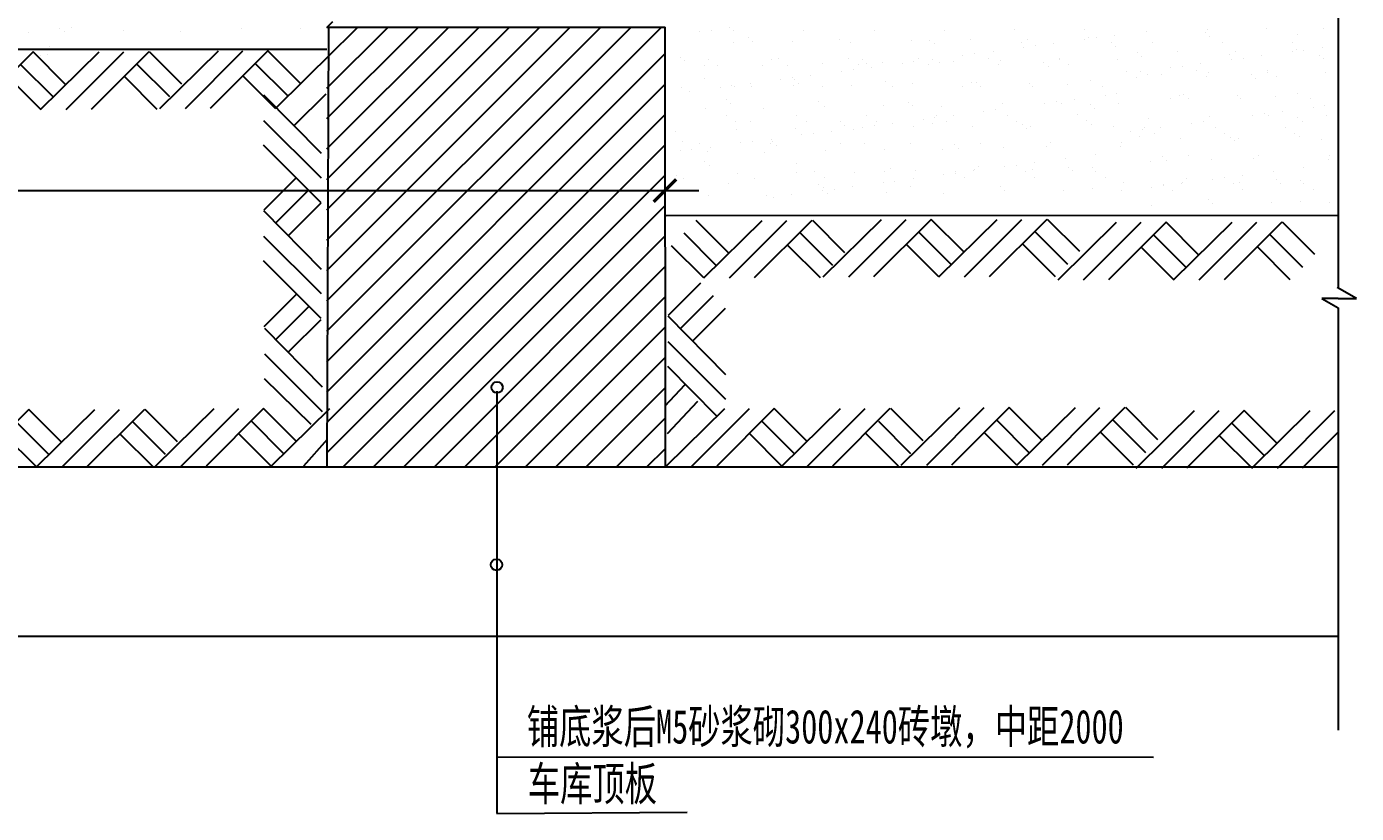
# Model space of a CAD drawing. Extents: x -45948 to -32738, y 12741 to 19047.
# Drawn here: x -41129 to -39949, y 16794 to 17492 of the extents above; entities that cross this region are included whole.
import ezdxf

# ---------------------------------------------------------------- set-up
doc = ezdxf.new("R2010")
doc.units = 0
doc.layers.get('0').update_dxf_attribs({"linetype": 'CONTINUOUS'})
doc.layers.get('DEFPOINTS').update_dxf_attribs({"linetype": 'CONTINUOUS'})
for name, color, linetype in [('LEVEL', 2, 'CONTINUOUS'), ('STAIR', 140, 'CONTINUOUS'), ('TEXT', 41, 'CONTINUOUS'), ('TREE', 3, 'CONTINUOUS')]:
    doc.layers.add(name, color=color, linetype=linetype)
doc.styles.add('HZ', font='simplex.shx', dxfattribs={"width": 0.7, "bigfont": 'hztxt.shx'})
doc.styles.add('STYLE1', font='simsun.ttf', dxfattribs={"width": 0.7})
doc.styles.add('XREF1$0$STYLE3', font='simsun.ttf', dxfattribs={"width": 0.7})
doc.dimstyles.new('STANDARD-1', dxfattribs={"dimscale": 0, "dimtxt": 450, "dimasz": 300, "dimexe": 300, "dimexo": 300, "dimgap": 200, "dimtad": 1, "dimdec": 0, "dimzin": 0, "dimtxsty": 'HZ', "dimcen": 300, "dimdle": 300, "dimclrd": 40, "dimclre": 40, "dimclrt": 41, "dimazin": 3, "dimtfac": 1, "dimtdec": 0, "dimtofl": 0, "dimtmove": 0, "dimatfit": 3, "dimtvp": 1.5, "dimtolj": 1, "dimtzin": 0})

# ---------------------------------------------------------------- blocks, each defined once
blk = doc.blocks.new('DI')
at = {"layer": 'STAIR'}
for p, q in [((-51.9, -51), (0, 0)), ((-29.2, -51), (21.8, 0)), ((43.9, 0), (-7.2, -51)), ((73.4, -51), (124.4, 0)), ((146.5, 0), (95.4, -51)), ((32.8, -11.1), (61.4, -39.7)), ((72.5, -28.6), (43.9, 0)), ((50.6, -51), (102.6, 0)), ((136.2, -11.1), (164.8, -39.7)), ((175.8, -28.6), (147.2, 0)), ((21.8, -22.1), (50.4, -50.7)), ((125.2, -22.1), (153.8, -50.7))]:
    blk.add_line(p, q, dxfattribs=at)
blk = doc.blocks.new('_ARCHTICK')
at = {"color": 0, "linetype": 'BYBLOCK', "const_width": 0.15}
blk.add_lwpolyline([(-0.5, -0.5), (0.5, 0.5)], dxfattribs=at)
blk = doc.blocks.new('*D50')
at = {"color": 40, "linetype": 'BYBLOCK'}
for p, q in [((-42092.5, 17346.5), (-40532.7, 17346.5)), ((-42062.5, 17340.6), (-42062.5, 17316.5)), ((-40562.7, 17340.6), (-40562.7, 17316.5))]:
    blk.add_line(p, q, dxfattribs=at)
at = {"layer": 'DEFPOINTS', "color": 0, "linetype": 'BYBLOCK'}
for p in [(-42062.5, 17370.6), (-40562.7, 17370.6), (-40562.7, 17346.5)]:
    blk.add_point(p, dxfattribs=at)
at = {"color": 40, "linetype": 'BYBLOCK', "xscale": 20, "yscale": 20, "zscale": 20, "rotation": 180}
blk.add_blockref('_ARCHTICK', (-42062.5, 17346.5), dxfattribs=at)
at = {"color": 40, "linetype": 'BYBLOCK', "xscale": 20, "yscale": 20, "zscale": 20}
blk.add_blockref('_ARCHTICK', (-40562.7, 17346.5), dxfattribs=at)
at = {"color": 41, "linetype": 'BYBLOCK', "insert": (-41312.6, 17381.5), "char_height": 30, "attachment_point": 5, "style": 'XREF1$0$STYLE3'}
blk.add_mtext('\\A1;1500', dxfattribs=at)

msp = doc.modelspace()

# ---------------------------------------------------------------- linework, layer by layer
at = {"color": 40, "linetype": 'BYBLOCK'}
for p, q in [((-40862.51504, 17471.53166), (-42062.51504, 17471.53166)), ((-39965.64251, 17324.43494), (-40561.51415, 17324.14818))]:
    msp.add_line(p, q, dxfattribs=at)
at = {"layer": 'LEVEL'}
for p, q in [((-40861.03637, 17491.70356), (-40862.51504, 17101.53166)), ((-40862.51504, 17491.53166), (-40562.51504, 17491.53166)), ((-40562.79721, 17491.37993), (-40562.51504, 17101.53166)), ((-42989.02253, 17101.53166), (-39965.64251, 17101.53166)), ((-42989.02253, 16951.53166), (-39965.64251, 16951.53166))]:
    msp.add_line(p, q, dxfattribs=at)
at = {"layer": 'LEVEL', "linetype": 'CONTINUOUS'}
for centre in [(-40711.61288, 17172.06713), (-40712.13106, 17014.77431)]:
    msp.add_circle(centre, 5, dxfattribs=at)
at = {"layer": 'STAIR', "linetype": 'CONTINUOUS'}
for p, q in [((-39965.64251, 17690.18799), (-39965.64251, 17260.14005)), ((-40860.03885, 17491.41064), (-40860.03885, 17491.41064)), ((-40842.1066, 17491.41064), (-40842.1066, 17491.41064)), ((-40795.8966, 17491.41064), (-40795.8966, 17491.41064)), ((-40753.13509, 17491.41064), (-40753.13509, 17491.41064)), ((-40709.68388, 17491.41064), (-40709.68388, 17491.41064)), ((-40668.99148, 17491.41064), (-40668.99148, 17491.41064)), ((-40655.19745, 17491.41064), (-40655.19745, 17491.41064)), ((-40632.12471, 17491.41064), (-40632.12471, 17491.41064)), ((-40618.33068, 17491.41064), (-40618.33068, 17491.41064)), ((-40587.9838, 17491.41064), (-40587.9838, 17491.41064)), ((-39949.39155, 17250.72328), (-39966.44158, 17260.60308)), ((-39965.64251, 17250.72328), (-39979.95713, 17250.72328)), ((-39979.95713, 17250.72328), (-39965.64251, 17242.62986)), ((-39965.64251, 17250.72328), (-39949.39155, 17250.72328)), ((-39965.64251, 17242.62986), (-39965.64251, 16868.21715))]:
    msp.add_line(p, q, dxfattribs=at)
at = {"layer": 'STAIR'}
for p, q in [((-40862.51504, 17491.18924), (-40857.17262, 17496.53166)), ((-40862.51504, 17464.24847), (-40835.23185, 17491.53166)), ((-40862.51504, 17437.3077), (-40808.29108, 17491.53166)), ((-40862.51504, 17410.36693), (-40781.35031, 17491.53166)), ((-40862.51504, 17383.42616), (-40754.40954, 17491.53166)), ((-40862.51504, 17356.4854), (-40727.46878, 17491.53166)), ((-40862.51504, 17329.54463), (-40700.52801, 17491.53166)), ((-40862.51504, 17302.60386), (-40673.58724, 17491.53166)), ((-40862.51504, 17275.66309), (-40646.64647, 17491.53166)), ((-40862.51504, 17248.72232), (-40619.7057, 17491.53166)), ((-40862.51504, 17221.78155), (-40592.76493, 17491.53166)), ((-40862.51504, 17194.84079), (-40565.82417, 17491.53166)), ((-41010.74233, 17419.32926), (-40958.83727, 17470.36549)), ((-40988.07983, 17419.32926), (-40937.016, 17470.39308)), ((-40914.93063, 17470.39308), (-40965.99445, 17419.32926)), ((-40886.3688, 17441.73517), (-40914.97867, 17470.34504)), ((-40908.18917, 17419.32926), (-40856.2841, 17470.36549)), ((-40926.02136, 17459.30235), (-40897.41149, 17430.69248)), ((-40862.51504, 17167.90002), (-40562.51504, 17467.90002)), ((-40937.06405, 17448.25966), (-40908.45418, 17419.64979)), ((-40862.51504, 17140.95925), (-40562.51504, 17440.95925)), ((-40890.83741, 17404.81153), (-40863.18794, 17432.42661)), ((-40862.51504, 17114.01848), (-40562.51504, 17414.01848)), ((-40848.06109, 17101.53166), (-40562.51504, 17387.07771)), ((-40821.12032, 17101.53166), (-40562.51504, 17360.13694)), ((-40794.17955, 17101.53166), (-40562.51504, 17333.19618)), ((-40506.41158, 17291.42248), (-40535.02145, 17320.03235)), ((-40528.23195, 17269.01657), (-40476.32689, 17320.0528)), ((-40505.52823, 17269.01657), (-40454.49199, 17320.0528)), ((-40432.40661, 17320.0528), (-40483.44285, 17269.01657)), ((-40403.03427, 17291.42248), (-40431.64414, 17320.03235)), ((-40767.23879, 17101.53166), (-40562.51504, 17306.25541)), ((-40546.06414, 17308.98966), (-40517.45427, 17280.37979)), ((-40442.68683, 17308.98966), (-40414.07696, 17280.37979)), ((-40557.10683, 17297.94697), (-40528.49696, 17269.3371)), ((-40453.72952, 17297.94697), (-40425.11965, 17269.3371)), ((-40740.29802, 17101.53166), (-40562.51504, 17279.31464)), ((-40531.09483, 17264.32527), (-40559.7047, 17235.71539)), ((-40713.35725, 17101.53166), (-40562.51504, 17252.37387)), ((-40520.05214, 17253.28258), (-40548.66201, 17224.67271)), ((-40560.02523, 17235.45038), (-40508.989, 17183.54532)), ((-40537.61932, 17213.63002), (-40509.00945, 17242.23989)), ((-40917.87293, 17224.44447), (-40866.8367, 17172.53941)), ((-40686.41648, 17101.53166), (-40562.51504, 17225.4331)), ((-40560.02523, 17212.74666), (-40508.989, 17161.71043)), ((-40917.87293, 17201.78197), (-40866.80911, 17150.71814)), ((-40659.47571, 17101.53166), (-40562.51504, 17198.49233)), ((-40517.06006, 17146.70006), (-40560.02523, 17190.66128)), ((-40876.35435, 17139.18069), (-40917.87293, 17179.69659)), ((-40545.23343, 17173.92555), (-40562.65637, 17155.50074)), ((-40632.53494, 17101.53166), (-40562.51504, 17171.55157)), ((-41014.52098, 17102.31832), (-40962.61591, 17153.35455)), ((-40991.85847, 17102.31832), (-40940.79465, 17153.38214)), ((-40918.70927, 17153.38214), (-40969.7731, 17102.31832)), ((-40890.14745, 17124.72423), (-40918.75732, 17153.3341)), ((-40911.96781, 17102.31832), (-40860.06275, 17153.35455)), ((-40533.9598, 17159.59516), (-40560.60667, 17130.93437)), ((-40144.76598, 17100.56231), (-40092.86091, 17151.59854)), ((-40122.10347, 17100.56231), (-40071.03965, 17151.62613)), ((-40048.95427, 17151.62613), (-40100.0181, 17100.56231)), ((-40020.39245, 17122.96822), (-40049.00232, 17151.57809)), ((-40042.21281, 17100.56231), (-39990.30775, 17151.59854)), ((-40019.50909, 17100.56231), (-39968.47285, 17151.59854)), ((-40929.80001, 17142.29141), (-40901.19013, 17113.68154)), ((-40605.59418, 17101.53166), (-40562.51504, 17144.6108)), ((-40060.045, 17140.5354), (-40031.43513, 17111.92553)), ((-40940.84269, 17131.24872), (-40912.23282, 17102.63885)), ((-40071.08769, 17129.49271), (-40042.47782, 17100.88284)), ((-39965.64251, 17132.34351), (-39997.42371, 17100.56231)), ((-40882.93757, 17102.36058), (-40861.87131, 17126.03065)), ((-40578.65341, 17101.53166), (-40562.51504, 17117.67003))]:
    msp.add_line(p, q, dxfattribs=at)
at = {"layer": 'TEXT', "linetype": 'CONTINUOUS'}
for p, q in [((-40711.9564, 17168.61362), (-40711.9564, 16794.36514)), ((-40711.9564, 16844.36514), (-40129.24444, 16844.15885)), ((-40711.9564, 16794.36514), (-40543.05719, 16795.42084))]:
    msp.add_line(p, q, dxfattribs=at)
at = {"layer": 'TREE', "linetype": 'CONTINUOUS'}
for p, q in [((-41127.04809, 17486.39424), (-41127.04809, 17486.39424)), ((-41099.8825, 17489.97066), (-41099.8825, 17489.97066)), ((-41095.61746, 17487.43939), (-41095.61746, 17487.43939)), ((-41089.47233, 17491.34118), (-41089.47233, 17491.34118)), ((-41043.26564, 17488.10715), (-41043.26564, 17488.10715)), ((-40992.10385, 17487.86177), (-40992.10385, 17487.86177)), ((-40938.08598, 17489.80793), (-40938.08598, 17489.80793)), ((-40938.04355, 17489.91635), (-40938.04355, 17489.91635)), ((-40885.73416, 17490.47569), (-40885.73416, 17490.47569)), ((-40532.17056, 17487.41927), (-40532.17056, 17487.41927)), ((-40521.76039, 17488.78979), (-40521.76039, 17488.78979)), ((-40505.50069, 17490.93042), (-40505.50069, 17490.93042)), ((-40501.77565, 17488.47425), (-40501.77565, 17488.47425)), ((-40488.95579, 17482.46218), (-40488.95579, 17482.46218)), ((-40439.49281, 17488.58743), (-40439.49281, 17488.58743)), ((-40407.74712, 17480.69381), (-40407.74712, 17480.69381)), ((-40377.20997, 17488.70061), (-40377.20997, 17488.70061)), ((-40314.92714, 17488.81379), (-40314.92714, 17488.81379)), ((-40292.04228, 17480.63922), (-40292.04228, 17480.63922)), ((-40252.6443, 17488.92697), (-40252.6443, 17488.92697)), ((-40190.7179, 17480.58935), (-40190.7179, 17480.58935)), ((-40190.36146, 17489.04015), (-40190.36146, 17489.04015)), ((-40186.86262, 17482.34), (-40186.86262, 17482.34)), ((-40180.30773, 17481.95988), (-40180.30773, 17481.95988)), ((-40164.04804, 17484.10051), (-40164.04804, 17484.10051)), ((-40135.88683, 17487.5275), (-40135.88683, 17487.5275)), ((-40083.20624, 17486.6096), (-40083.20624, 17486.6096)), ((-40081.86896, 17489.47366), (-40081.86896, 17489.47366)), ((-40079.51985, 17483.23165), (-40079.51985, 17483.23165)), ((-40029.51714, 17490.14142), (-40029.51714, 17490.14142)), ((-40001.99757, 17484.84123), (-40001.99757, 17484.84123)), ((-39978.35535, 17489.89604), (-39978.35535, 17489.89604)), ((-41124.46859, 17471.82289), (-41124.46859, 17471.82289)), ((-41108.2089, 17473.96352), (-41108.2089, 17473.96352)), ((-40501.92558, 17477.60292), (-40501.92558, 17477.60292)), ((-40485.2694, 17479.08423), (-40485.2694, 17479.08423)), ((-40449.57376, 17478.27068), (-40449.57376, 17478.27068)), ((-40398.41196, 17478.0253), (-40398.41196, 17478.0253)), ((-40344.3941, 17479.97146), (-40344.3941, 17479.97146)), ((-40327.7181, 17480.00639), (-40327.7181, 17480.00639)), ((-40324.03171, 17476.62844), (-40324.03171, 17476.62844)), ((-40271.71895, 17469.92536), (-40271.71895, 17469.92536)), ((-40246.50944, 17478.23802), (-40246.50944, 17478.23802)), ((-40244.55336, 17473.50178), (-40244.55336, 17473.50178)), ((-40240.88048, 17480.39384), (-40240.88048, 17480.39384)), ((-40234.14319, 17474.8723), (-40234.14319, 17474.8723)), ((-40217.88349, 17477.01293), (-40217.88349, 17477.01293)), ((-40166.48042, 17477.5506), (-40166.48042, 17477.5506)), ((-40162.79403, 17474.17265), (-40162.79403, 17474.17265)), ((-40143.32877, 17469.05609), (-40143.32877, 17469.05609)), ((-40130.5378, 17477.86349), (-40130.5378, 17477.86349)), ((-40107.65295, 17469.68892), (-40107.65295, 17469.68892)), ((-40068.25497, 17477.97667), (-40068.25497, 17477.97667)), ((-40056.49115, 17469.44354), (-40056.49115, 17469.44354)), ((-40006.32857, 17469.63905), (-40006.32857, 17469.63905)), ((-40005.97213, 17478.08985), (-40005.97213, 17478.08985)), ((-40002.47329, 17471.3897), (-40002.47329, 17471.3897)), ((-39995.9184, 17471.00957), (-39995.9184, 17471.00957)), ((-39979.6587, 17473.1502), (-39979.6587, 17473.1502)), ((-41116.3524, 17466.14547), (-41116.3524, 17466.14547)), ((-41110.47068, 17467.53327), (-41110.47068, 17467.53327)), ((-40549.07832, 17464.90867), (-40549.07832, 17464.90867)), ((-40545.39193, 17461.53072), (-40545.39193, 17461.53072)), ((-40527.70956, 17457.81818), (-40527.70956, 17457.81818)), ((-40524.41909, 17463.10798), (-40524.41909, 17463.10798)), ((-40515.98517, 17457.73499), (-40515.98517, 17457.73499)), ((-40476.54777, 17457.57279), (-40476.54777, 17457.57279)), ((-40467.86965, 17463.1403), (-40467.86965, 17463.1403)), ((-40462.13625, 17463.22117), (-40462.13625, 17463.22117)), ((-40453.70234, 17457.84817), (-40453.70234, 17457.84817)), ((-40422.52991, 17459.51895), (-40422.52991, 17459.51895)), ((-40399.85341, 17463.33435), (-40399.85341, 17463.33435)), ((-40391.4195, 17457.96135), (-40391.4195, 17457.96135)), ((-40387.84063, 17462.45288), (-40387.84063, 17462.45288)), ((-40384.15425, 17459.07493), (-40384.15425, 17459.07493)), ((-40370.17808, 17460.18671), (-40370.17808, 17460.18671)), ((-40352.22427, 17459.32663), (-40352.22427, 17459.32663)), ((-40341.8141, 17460.69716), (-40341.8141, 17460.69716)), ((-40337.57058, 17463.44753), (-40337.57058, 17463.44753)), ((-40329.13666, 17458.07453), (-40329.13666, 17458.07453)), ((-40325.5544, 17462.83779), (-40325.5544, 17462.83779)), ((-40319.01629, 17459.94133), (-40319.01629, 17459.94133)), ((-40306.63197, 17460.68451), (-40306.63197, 17460.68451)), ((-40298.38881, 17466.41421), (-40298.38881, 17466.41421)), ((-40287.97864, 17467.78473), (-40287.97864, 17467.78473)), ((-40275.28774, 17463.56071), (-40275.28774, 17463.56071)), ((-40266.85382, 17458.18771), (-40266.85382, 17458.18771)), ((-40264.99843, 17461.88749), (-40264.99843, 17461.88749)), ((-40226.60295, 17459.99709), (-40226.60295, 17459.99709)), ((-40213.0049, 17463.67389), (-40213.0049, 17463.67389)), ((-40212.6466, 17462.55525), (-40212.6466, 17462.55525)), ((-40204.57099, 17458.30089), (-40204.57099, 17458.30089)), ((-40161.48481, 17462.30987), (-40161.48481, 17462.30987)), ((-40139.64238, 17465.67814), (-40139.64238, 17465.67814)), ((-40103.58931, 17456.83443), (-40103.58931, 17456.83443)), ((-40087.32962, 17458.97506), (-40087.32962, 17458.97506)), ((-40062.12011, 17467.28772), (-40062.12011, 17467.28772)), ((-40060.16403, 17462.55148), (-40060.16403, 17462.55148)), ((-40049.75386, 17463.922), (-40049.75386, 17463.922)), ((-40033.49416, 17466.06263), (-40033.49416, 17466.06263)), ((-39982.09109, 17466.60029), (-39982.09109, 17466.60029)), ((-39978.4047, 17463.22234), (-39978.4047, 17463.22234)), ((-40527.99219, 17445.58679), (-40527.99219, 17445.58679)), ((-40459.89518, 17445.15149), (-40459.89518, 17445.15149)), ((-40449.48501, 17446.52202), (-40449.48501, 17446.52202)), ((-40433.22532, 17448.66264), (-40433.22532, 17448.66264)), ((-40406.05973, 17452.23906), (-40406.05973, 17452.23906)), ((-40395.64955, 17453.60959), (-40395.64955, 17453.60959)), ((-40379.38986, 17455.75022), (-40379.38986, 17455.75022)), ((-40222.91656, 17456.61913), (-40222.91656, 17456.61913)), ((-40153.18124, 17452.49722), (-40153.18124, 17452.49722)), ((-40144.74733, 17447.12423), (-40144.74733, 17447.12423)), ((-40141.16507, 17451.88749), (-40141.16507, 17451.88749)), ((-40134.62696, 17448.99103), (-40134.62696, 17448.99103)), ((-40122.24264, 17449.73421), (-40122.24264, 17449.73421)), ((-40113.99948, 17455.4639), (-40113.99948, 17455.4639)), ((-40090.89841, 17452.6104), (-40090.89841, 17452.6104)), ((-40082.46449, 17447.23741), (-40082.46449, 17447.23741)), ((-40080.60909, 17450.93719), (-40080.60909, 17450.93719)), ((-40042.21362, 17449.04678), (-40042.21362, 17449.04678)), ((-40038.52723, 17445.66883), (-40038.52723, 17445.66883)), ((-40028.61557, 17452.72359), (-40028.61557, 17452.72359)), ((-40028.25727, 17451.60495), (-40028.25727, 17451.60495)), ((-40020.18166, 17447.35059), (-40020.18166, 17447.35059)), ((-39977.09548, 17451.35957), (-39977.09548, 17451.35957)), ((-40547.90592, 17438.27902), (-40547.90592, 17438.27902)), ((-40540.89623, 17434.4875), (-40540.89623, 17434.4875)), ((-40513.73064, 17438.06392), (-40513.73064, 17438.06392)), ((-40503.32047, 17439.43444), (-40503.32047, 17439.43444)), ((-40500.66571, 17439.06645), (-40500.66571, 17439.06645)), ((-40487.06077, 17441.57507), (-40487.06077, 17441.57507)), ((-40485.62308, 17438.3922), (-40485.62308, 17438.3922)), ((-40448.31389, 17439.73421), (-40448.31389, 17439.73421)), ((-40447.96317, 17444.89937), (-40447.96317, 17444.89937)), ((-40444.27678, 17441.52142), (-40444.27678, 17441.52142)), ((-40423.34024, 17438.50538), (-40423.34024, 17438.50538)), ((-40397.1521, 17439.48883), (-40397.1521, 17439.48883)), ((-40366.7545, 17443.131), (-40366.7545, 17443.131)), ((-40361.05741, 17438.61856), (-40361.05741, 17438.61856)), ((-40343.13423, 17441.43499), (-40343.13423, 17441.43499)), ((-40298.77457, 17438.73175), (-40298.77457, 17438.73175)), ((-40290.78241, 17442.10275), (-40290.78241, 17442.10275)), ((-40286.72548, 17442.44357), (-40286.72548, 17442.44357)), ((-40283.03909, 17439.06562), (-40283.03909, 17439.06562)), ((-40239.62062, 17441.85736), (-40239.62062, 17441.85736)), ((-40236.49173, 17438.84493), (-40236.49173, 17438.84493)), ((-40205.51682, 17440.67521), (-40205.51682, 17440.67521)), ((-40185.60275, 17443.80352), (-40185.60275, 17443.80352)), ((-40174.20889, 17438.95811), (-40174.20889, 17438.95811)), ((-40508.0857, 17427.34586), (-40508.0857, 17427.34586)), ((-40504.39931, 17423.96791), (-40504.39931, 17423.96791)), ((-40426.87703, 17425.57749), (-40426.87703, 17425.57749)), ((-40368.91822, 17421.65024), (-40368.91822, 17421.65024)), ((-40346.84801, 17424.89006), (-40346.84801, 17424.89006)), ((-40343.16163, 17421.51211), (-40343.16163, 17421.51211)), ((-40263.73856, 17423.35102), (-40263.73856, 17423.35102)), ((-40226.11344, 17424.14643), (-40226.11344, 17424.14643)), ((-40215.70327, 17425.51696), (-40215.70327, 17425.51696)), ((-40211.38674, 17424.01878), (-40211.38674, 17424.01878)), ((-40199.44357, 17427.65758), (-40199.44357, 17427.65758)), ((-40185.61033, 17422.43427), (-40185.61033, 17422.43427)), ((-40172.27798, 17431.234), (-40172.27798, 17431.234)), ((-40161.86781, 17432.60453), (-40161.86781, 17432.60453)), ((-40160.22494, 17423.7734), (-40160.22494, 17423.7734)), ((-40114.38524, 17427.78144), (-40114.38524, 17427.78144)), ((-40106.39308, 17431.15244), (-40106.39308, 17431.15244)), ((-40102.33615, 17431.49327), (-40102.33615, 17431.49327)), ((-40098.64976, 17428.11532), (-40098.64976, 17428.11532)), ((-40055.23129, 17430.90706), (-40055.23129, 17430.90706)), ((-40052.1024, 17427.89462), (-40052.1024, 17427.89462)), ((-40021.12749, 17429.7249), (-40021.12749, 17429.7249)), ((-40001.21342, 17432.85322), (-40001.21342, 17432.85322)), ((-39989.81956, 17428.0078), (-39989.81956, 17428.0078)), ((-39977.47848, 17421.65422), (-39977.47848, 17421.65422)), ((-40526.44969, 17419.2817), (-40526.44969, 17419.2817)), ((-40508.26652, 17413.02594), (-40508.26652, 17413.02594)), ((-40475.2879, 17419.03632), (-40475.2879, 17419.03632)), ((-40445.98368, 17413.13912), (-40445.98368, 17413.13912)), ((-40421.27004, 17420.98248), (-40421.27004, 17420.98248)), ((-40383.70085, 17413.2523), (-40383.70085, 17413.2523)), ((-40333.78435, 17409.97129), (-40333.78435, 17409.97129)), ((-40323.37418, 17411.34181), (-40323.37418, 17411.34181)), ((-40321.41801, 17413.36548), (-40321.41801, 17413.36548)), ((-40317.75642, 17421.40486), (-40317.75642, 17421.40486)), ((-40307.11448, 17413.48244), (-40307.11448, 17413.48244)), ((-40279.94889, 17417.05886), (-40279.94889, 17417.05886)), ((-40269.53872, 17418.42938), (-40269.53872, 17418.42938)), ((-40259.13517, 17413.47866), (-40259.13517, 17413.47866)), ((-40196.85233, 17413.59185), (-40196.85233, 17413.59185)), ((-40181.92394, 17419.05632), (-40181.92394, 17419.05632)), ((-40133.36709, 17410.45455), (-40133.36709, 17410.45455)), ((-40079.34923, 17412.40071), (-40079.34923, 17412.40071)), ((-40041.7241, 17413.19613), (-40041.7241, 17413.19613)), ((-40031.31393, 17414.56665), (-40031.31393, 17414.56665)), ((-40026.99741, 17413.06847), (-40026.99741, 17413.06847)), ((-40015.05424, 17416.70728), (-40015.05424, 17416.70728)), ((-40001.221, 17411.48397), (-40001.221, 17411.48397)), ((-39987.88865, 17420.2837), (-39987.88865, 17420.2837)), ((-39975.83561, 17412.82309), (-39975.83561, 17412.82309)), ((-40553.42371, 17398.58381), (-40553.42371, 17398.58381)), ((-40499.83261, 17407.65294), (-40499.83261, 17407.65294)), ((-40499.40584, 17400.52997), (-40499.40584, 17400.52997)), ((-40486.99957, 17408.02398), (-40486.99957, 17408.02398)), ((-40447.05402, 17401.19773), (-40447.05402, 17401.19773)), ((-40437.54977, 17407.76612), (-40437.54977, 17407.76612)), ((-40414.78539, 17399.3073), (-40414.78539, 17399.3073)), ((-40406.97055, 17407.33655), (-40406.97055, 17407.33655)), ((-40403.28416, 17403.9586), (-40403.28416, 17403.9586)), ((-40395.89223, 17400.95235), (-40395.89223, 17400.95235)), ((-40387.6198, 17402.88371), (-40387.6198, 17402.88371)), ((-40377.20963, 17404.25424), (-40377.20963, 17404.25424)), ((-40375.26693, 17407.87931), (-40375.26693, 17407.87931)), ((-40360.94994, 17406.39487), (-40360.94994, 17406.39487)), ((-40341.87436, 17402.89851), (-40341.87436, 17402.89851)), ((-40325.76188, 17405.56818), (-40325.76188, 17405.56818)), ((-40312.98409, 17407.99249), (-40312.98409, 17407.99249)), ((-40289.52254, 17403.56627), (-40289.52254, 17403.56627)), ((-40250.70126, 17408.10567), (-40250.70126, 17408.10567)), ((-40245.73286, 17404.88076), (-40245.73286, 17404.88076)), ((-40242.04647, 17401.50281), (-40242.04647, 17401.50281)), ((-40238.36075, 17403.32089), (-40238.36075, 17403.32089)), ((-40188.41842, 17408.21885), (-40188.41842, 17408.21885)), ((-40184.34289, 17405.26705), (-40184.34289, 17405.26705)), ((-40164.5242, 17403.11239), (-40164.5242, 17403.11239)), ((-40149.39502, 17399.02098), (-40149.39502, 17399.02098)), ((-40138.98485, 17400.39151), (-40138.98485, 17400.39151)), ((-40137.02868, 17402.41518), (-40137.02868, 17402.41518)), ((-40122.72515, 17402.53214), (-40122.72515, 17402.53214)), ((-40095.55956, 17406.10855), (-40095.55956, 17406.10855)), ((-40085.14939, 17407.47908), (-40085.14939, 17407.47908)), ((-40074.74584, 17402.52836), (-40074.74584, 17402.52836)), ((-40012.463, 17402.64154), (-40012.463, 17402.64154)), ((-39997.53461, 17408.10602), (-39997.53461, 17408.10602)), ((-40547.1221, 17390.47047), (-40547.1221, 17390.47047)), ((-40531.75335, 17388.19698), (-40531.75335, 17388.19698)), ((-40495.29072, 17388.70857), (-40495.29072, 17388.70857)), ((-40484.88054, 17390.07909), (-40484.88054, 17390.07909)), ((-40469.47051, 17388.31016), (-40469.47051, 17388.31016)), ((-40468.62085, 17392.21972), (-40468.62085, 17392.21972)), ((-40467.09308, 17389.78304), (-40467.09308, 17389.78304)), ((-40463.40669, 17386.40509), (-40463.40669, 17386.40509)), ((-40441.45526, 17395.79614), (-40441.45526, 17395.79614)), ((-40431.04509, 17397.16667), (-40431.04509, 17397.16667)), ((-40407.18768, 17388.42334), (-40407.18768, 17388.42334)), ((-40385.88441, 17388.01467), (-40385.88441, 17388.01467)), ((-40344.90484, 17388.53652), (-40344.90484, 17388.53652)), ((-40305.85539, 17387.32725), (-40305.85539, 17387.32725)), ((-40282.622, 17388.6497), (-40282.622, 17388.6497)), ((-40220.33916, 17388.76288), (-40220.33916, 17388.76288)), ((-40158.05633, 17388.87606), (-40158.05633, 17388.87606)), ((-40141.37255, 17394.61788), (-40141.37255, 17394.61788)), ((-40128.59476, 17397.04218), (-40128.59476, 17397.04218)), ((-40105.13321, 17392.61597), (-40105.13321, 17392.61597)), ((-40066.31193, 17397.15536), (-40066.31193, 17397.15536)), ((-40061.34353, 17393.93046), (-40061.34353, 17393.93046)), ((-40057.65714, 17390.5525), (-40057.65714, 17390.5525)), ((-40053.97142, 17392.37059), (-40053.97142, 17392.37059)), ((-40004.02909, 17397.26855), (-40004.02909, 17397.26855)), ((-39999.95355, 17394.31674), (-39999.95355, 17394.31674)), ((-39980.13487, 17392.16209), (-39980.13487, 17392.16209)), ((-40549.12617, 17381.621), (-40549.12617, 17381.621)), ((-40538.716, 17382.99152), (-40538.716, 17382.99152)), ((-40525.18983, 17380.74522), (-40525.18983, 17380.74522)), ((-40522.45631, 17385.13215), (-40522.45631, 17385.13215)), ((-40474.02803, 17380.49984), (-40474.02803, 17380.49984)), ((-40420.01017, 17382.446), (-40420.01017, 17382.446)), ((-40367.65835, 17383.11376), (-40367.65835, 17383.11376)), ((-40316.49656, 17382.86838), (-40316.49656, 17382.86838)), ((-40302.16901, 17383.9493), (-40302.16901, 17383.9493)), ((-40262.47869, 17384.81454), (-40262.47869, 17384.81454)), ((-40224.64673, 17385.55888), (-40224.64673, 17385.55888)), ((-40207.67351, 17374.79108), (-40207.67351, 17374.79108)), ((-40181.00365, 17378.30224), (-40181.00365, 17378.30224)), ((-40158.96508, 17385.23692), (-40158.96508, 17385.23692)), ((-40121.46606, 17376.37694), (-40121.46606, 17376.37694)), ((-40098.23267, 17377.6994), (-40098.23267, 17377.6994)), ((-40040.2574, 17374.60858), (-40040.2574, 17374.60858)), ((-40035.94983, 17377.81258), (-40035.94983, 17377.81258)), ((-39974.57575, 17374.28662), (-39974.57575, 17374.28662)), ((-39973.667, 17377.92576), (-39973.667, 17377.92576)), ((-40527.21561, 17372.22953), (-40527.21561, 17372.22953)), ((-40523.52922, 17368.85158), (-40523.52922, 17368.85158)), ((-40446.00695, 17370.46116), (-40446.00695, 17370.46116)), ((-40445.79415, 17362.66126), (-40445.79415, 17362.66126)), ((-40429.83112, 17363.05708), (-40429.83112, 17363.05708)), ((-40367.54828, 17363.17026), (-40367.54828, 17363.17026)), ((-40362.29154, 17366.39579), (-40362.29154, 17366.39579)), ((-40340.6145, 17364.36203), (-40340.6145, 17364.36203)), ((-40305.26544, 17363.28344), (-40305.26544, 17363.28344)), ((-40288.67456, 17364.12709), (-40288.67456, 17364.12709)), ((-40288.26268, 17365.0298), (-40288.26268, 17365.0298)), ((-40284.76926, 17368.00537), (-40284.76926, 17368.00537)), ((-40261.50897, 17367.70351), (-40261.50897, 17367.70351)), ((-40251.0988, 17369.07403), (-40251.0988, 17369.07403)), ((-40242.9826, 17363.39662), (-40242.9826, 17363.39662)), ((-40237.10088, 17364.78441), (-40237.10088, 17364.78441)), ((-40234.8391, 17371.21466), (-40234.8391, 17371.21466)), ((-40204.74024, 17367.31794), (-40204.74024, 17367.31794)), ((-40201.05385, 17363.93999), (-40201.05385, 17363.93999)), ((-40183.08302, 17366.73057), (-40183.08302, 17366.73057)), ((-40180.69977, 17363.5098), (-40180.69977, 17363.5098)), ((-40132.10722, 17371.91808), (-40132.10722, 17371.91808)), ((-40117.77968, 17372.99899), (-40117.77968, 17372.99899)), ((-40078.08936, 17373.86424), (-40078.08936, 17373.86424)), ((-40023.28418, 17363.84078), (-40023.28418, 17363.84078)), ((-39996.61432, 17367.35193), (-39996.61432, 17367.35193)), ((-40552.16384, 17360.04734), (-40552.16384, 17360.04734)), ((-40545.96288, 17357.45772), (-40545.96288, 17357.45772)), ((-40506.12948, 17352.90765), (-40506.12948, 17352.90765)), ((-40498.14598, 17361.9935), (-40498.14598, 17361.9935)), ((-40483.68004, 17357.5709), (-40483.68004, 17357.5709)), ((-40426.10046, 17352.22023), (-40426.10046, 17352.22023)), ((-40421.3972, 17357.68408), (-40421.3972, 17357.68408)), ((-40394.63236, 17362.41588), (-40394.63236, 17362.41588)), ((-40369.17988, 17353.52836), (-40369.17988, 17353.52836)), ((-40358.76971, 17354.89889), (-40358.76971, 17354.89889)), ((-40342.51002, 17357.03952), (-40342.51002, 17357.03952)), ((-40315.34443, 17360.61594), (-40315.34443, 17360.61594)), ((-40304.93426, 17361.98646), (-40304.93426, 17361.98646)), ((-40296.83153, 17357.91044), (-40296.83153, 17357.91044)), ((-40234.54869, 17358.02362), (-40234.54869, 17358.02362)), ((-40172.26585, 17358.1368), (-40172.26585, 17358.1368)), ((-40156.22517, 17353.41173), (-40156.22517, 17353.41173)), ((-40120.87611, 17352.33313), (-40120.87611, 17352.33313)), ((-40120.54492, 17351.03616), (-40120.54492, 17351.03616)), ((-40104.28523, 17353.17679), (-40104.28523, 17353.17679)), ((-40103.87334, 17354.07949), (-40103.87334, 17354.07949)), ((-40100.37993, 17357.05506), (-40100.37993, 17357.05506)), ((-40077.11964, 17356.7532), (-40077.11964, 17356.7532)), ((-40066.70947, 17358.12373), (-40066.70947, 17358.12373)), ((-40058.59327, 17352.44632), (-40058.59327, 17352.44632)), ((-40052.71155, 17353.83411), (-40052.71155, 17353.83411)), ((-40050.44977, 17360.26436), (-40050.44977, 17360.26436)), ((-40020.35091, 17356.36764), (-40020.35091, 17356.36764)), ((-40016.66452, 17352.98969), (-40016.66452, 17352.98969)), ((-39998.69369, 17355.78027), (-39998.69369, 17355.78027)), ((-39996.31044, 17352.5595), (-39996.31044, 17352.5595)), ((-40523.92996, 17342.20875), (-40523.92996, 17342.20875)), ((-40472.76817, 17341.96337), (-40472.76817, 17341.96337)), ((-40466.44062, 17340.72374), (-40466.44062, 17340.72374)), ((-40450.18093, 17342.86437), (-40450.18093, 17342.86437)), ((-40423.01534, 17346.44079), (-40423.01534, 17346.44079)), ((-40422.41407, 17348.84227), (-40422.41407, 17348.84227)), ((-40418.7503, 17343.90953), (-40418.7503, 17343.90953)), ((-40412.60517, 17347.81132), (-40412.60517, 17347.81132)), ((-40396.34547, 17349.95195), (-40396.34547, 17349.95195)), ((-40366.39848, 17344.57729), (-40366.39848, 17344.57729)), ((-40344.89179, 17350.45186), (-40344.89179, 17350.45186)), ((-40315.23669, 17344.33191), (-40315.23669, 17344.33191)), ((-40264.86277, 17349.76443), (-40264.86277, 17349.76443)), ((-40261.21882, 17346.27807), (-40261.21882, 17346.27807)), ((-40261.17639, 17346.38648), (-40261.17639, 17346.38648)), ((-40208.867, 17346.94583), (-40208.867, 17346.94583)), ((-40183.65411, 17347.99606), (-40183.65411, 17347.99606)), ((-40157.70521, 17346.70045), (-40157.70521, 17346.70045)), ((-40130.95509, 17349.66563), (-40130.95509, 17349.66563)), ((-40112.4422, 17346.96014), (-40112.4422, 17346.96014)), ((-40050.15936, 17347.07332), (-40050.15936, 17347.07332)), ((-39987.87652, 17347.1865), (-39987.87652, 17347.1865)), ((-40130.84736, 17333.3816), (-40130.84736, 17333.3816)), ((-40080.47344, 17338.81413), (-40080.47344, 17338.81413)), ((-40076.82949, 17335.32776), (-40076.82949, 17335.32776)), ((-40076.78706, 17335.43618), (-40076.78706, 17335.43618)), ((-40024.47767, 17335.99552), (-40024.47767, 17335.99552)), ((-39999.26478, 17337.04576), (-39999.26478, 17337.04576)), ((-39973.31588, 17335.75014), (-39973.31588, 17335.75014))]:
    msp.add_line(p, q, dxfattribs=at)

# ---------------------------------------------------------------- block references
at = {"layer": 'STAIR'}
for p in [(-41167.07707, 17469.52192), (-40370.50825, 17320.9696), (-40162.14711, 17318.46235), (-41170.85571, 17152.51097), (-40509.59386, 17153.189), (-40301.22206, 17154.1058)]:
    msp.add_blockref('DI', p, dxfattribs=at)
at = {"layer": 'STAIR', "rotation": 270}
msp.add_blockref('DI', (-40867.74714, 17379.57124), dxfattribs=at)

# ---------------------------------------------------------------- texts
at = {"layer": 'TEXT', "linetype": 'CONTINUOUS', "style": 'STYLE1', "width": 0.7}
for s, p in [('铺底浆后M5砂浆砌300x240砖墩，中距2000', (-40685.19554, 16856.34569)), ('车库顶板', (-40684.35047, 16805.70884))]:
    msp.add_text(s, height=30, dxfattribs=at).set_placement(p)

# ---------------------------------------------------------------- dimensions: what is measured, and where the dimension line sits
at = {"layer": 'TEXT', "linetype": 'CONTINUOUS'}
dim = msp.add_linear_dim(base=(-40562.70983, 17346.46726), p1=(-42062.51504, 17370.64598), p2=(-40562.70983, 17370.64859), dimstyle='STANDARD-1', override={"dimscale": 1, "dimtxt": 30, "dimasz": 20, "dimexe": 30, "dimexo": 30, "dimgap": 20, "dimtxsty": 'XREF1$0$STYLE3', "dimblk1": 'ARCHTICK', "dimblk2": 'ARCHTICK', "dimsah": 1, "dimcen": 30, "dimdle": 30}, dxfattribs=at)
dim.commit()
dim.dimension.update_dxf_attribs({"geometry": '*D50', "text_midpoint": (-41312.61243, 17381.46726)})

doc.saveas('drawing.dxf')
